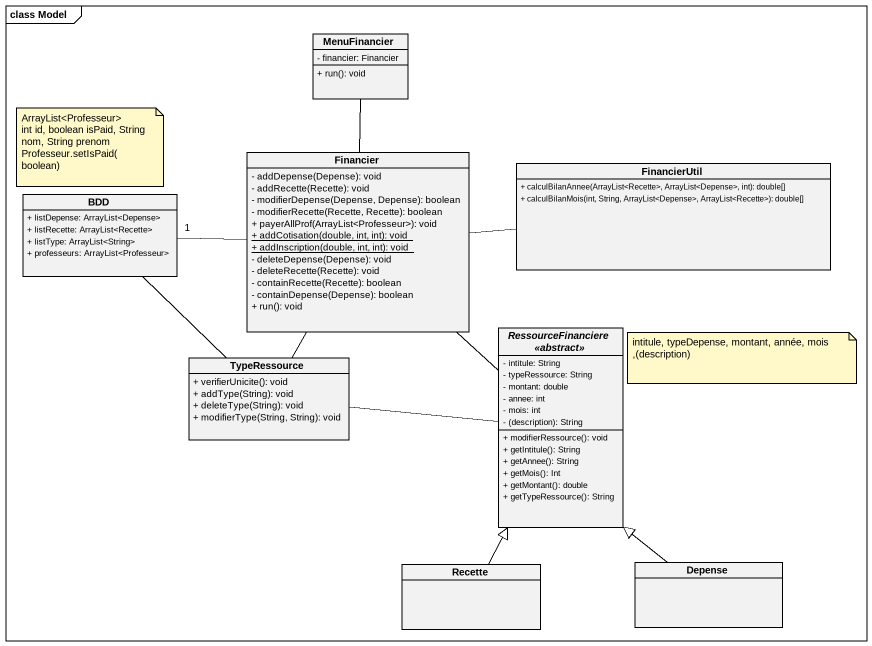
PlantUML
@startuml
mainframe class Model
hide circle
hide empty members
skinparam classAttributeIconSize 0
class MenuFinancier {
  - financier: Financier
  + run(): void
}
class Financier {
  - addDepense(Depense): void
  - addRecette(Recette): void
  - modifierDepense(Depense, Depense): boolean
  - modifierRecette(Recette, Recette): boolean
  + payerAllProf(ArrayList<Professeur>): void
  {static} + addCotisation(double, int, int): void
  {static} + addInscription(double, int, int): void
  - deleteDepense(Depense): void
  - deleteRecette(Recette): void
  - containRecette(Recette): boolean
  - containDepense(Depense): boolean
  + run(): void
}
class FinancierUtil {
  + calculBilanAnnee(ArrayList<Recette>, ArrayList<Depense>, int): double[]
  + calculBilanMois(int, String, ArrayList<Depense>, ArrayList<Recette>): double[]
}
class BDD {
  + listDepense: ArrayList<Depense>
  + listRecette: ArrayList<Recette>
  + listType: ArrayList<String>
  + professeurs: ArrayList<Professeur>
}
class TypeRessource {
  + verifierUnicite(): void
  + addType(String): void
  + deleteType(String): void
  + modifierType(String, String): void
}
abstract class "RessourceFinanciere <<abstract>>" as RessourceFinanciere_abstract {
  - intitule: String
  - typeRessource: String
  - montant: double
  - annee: int
  - mois: int
  {field} - (description): String
  + modifierRessource(): void
  + getIntitule(): String
  + getAnnee(): String
  + getMois(): Int
  + getMontant(): double
  + getTypeRessource(): String
}
class Recette
class Depense
MenuFinancier -- Financier
Financier -- RessourceFinanciere_abstract
FinancierUtil -left- Financier
BDD "1" -right- Financier
BDD -- TypeRessource
TypeRessource -up- Financier
TypeRessource -right- RessourceFinanciere_abstract
Recette -up-|> RessourceFinanciere_abstract
Depense -up-|> RessourceFinanciere_abstract
note as N1
  ArrayList<Professeur>
  int id, boolean isPaid, String nom, String prenom
  Professeur.setIsPaid(boolean)
end note
note as N2
  intitule, typeDepense, montant, année, mois ,(description)
end note
@enduml
